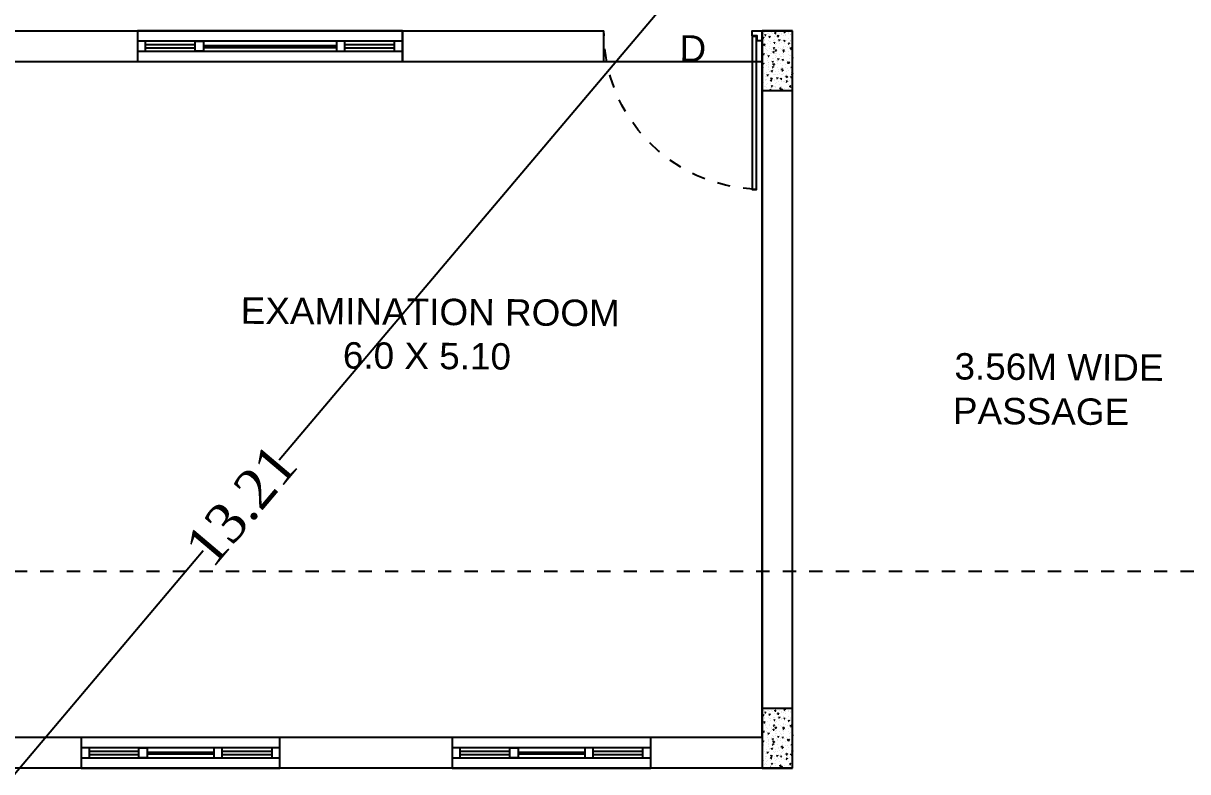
# Model space of a CAD drawing. Header units: metres. Extents: x 0 to 2048, y 111 to 219.
# Drawn here: x 1830.55 to 1839.33, y 164.29 to 169.93 of the extents above; entities that cross this region are included whole.
import ezdxf

# ---------------------------------------------------------------- set-up
doc = ezdxf.new("R2010")
doc.units = ezdxf.units.M
doc.header["$LTSCALE"] = 0.5
doc.header["$MEASUREMENT"] = 0
doc.header["$PDMODE"] = 3
for name, pattern in [('( Dashed )', [0.75, 0.5, -0.25]), ('CONTIN', [0]), ('HIDDEN2', [0.1875, 0.125, -0.0625])]:
    doc.linetypes.add(name, pattern=pattern)
doc.layers.add('BLK_1_FLR_0_REGULAR_ROOM_1', color=3, linetype='Continuous')
doc.layers.add('DIST_EXIT', color=7, linetype='Continuous')
doc.layers.add('layout bou', color=1, linetype='Continuous', lineweight=60)
doc.layers.add('layout bou @ 1', color=1, linetype='Continuous', lineweight=60)
doc.styles.add('Isa-', font='times.ttf')
doc.styles.add('PATTA & SITE', font='arial.ttf', dxfattribs={"height": 1.5})
doc.styles.get("Standard").update_dxf_attribs({"font": ''})
doc.styles.get('Standard').set_extended_font_data('Arial Black')
doc.dimstyles.new('Building Arrow', dxfattribs={"dimscale": 0, "dimtxt": 1, "dimasz": 1, "dimexe": 0.18, "dimexo": 0.0625, "dimgap": 0.09, "dimtad": 0, "dimdec": 1, "dimzin": 0, "dimdsep": 46, "dimtxsty": 'Standard', "dimcen": 0.09, "dimse1": 1, "dimse2": 1, "dimclrt": 7, "dimadec": 1, "dimazin": 0, "dimtfac": 1, "dimtdec": 1, "dimtofl": 0, "dimtmove": 0, "dimatfit": 3, "dimfxl": 0, "dimtolj": 1, "dimtzin": 0, "dimarcsym": 0})
doc.dimstyles.new('STANDARD$0', dxfattribs={"dimtxt": 0.5, "dimasz": 0.1, "dimexe": 2, "dimexo": 2, "dimgap": 0, "dimtad": 0, "dimzin": 0, "dimdsep": 46, "dimtxsty": 'Standard', "dimblk": 'OBLIQUE', "dimcen": -0.0625, "dimse1": 1, "dimse2": 1, "dimclrd": 3, "dimclre": 9, "dimadec": 0, "dimazin": 0, "dimtfac": 1, "dimtix": 1, "dimtofl": 0, "dimtmove": 2, "dimatfit": 3, "dimldrblk": 'OBLIQUE', "dimfxl": 0, "dimtolj": 1, "dimtzin": 0, "dimarcsym": 0})

# ---------------------------------------------------------------- blocks, each defined once
blk = doc.blocks.new('*D9')
at = {"layer": 'Defpoints', "color": 0, "lineweight": -3}
for p in [(1764.1257, 208.0316), (1764.1257, 208.0316), (1929.9765, 145.7045)]:
    blk.add_point(p, dxfattribs=at)
at = {"layer": 'layout bou', "color": 0, "lineweight": -2}
for p, q in [((1765.0618, 207.6799), (1845.0867, 177.6063)), ((1929.0405, 146.0562), (1849.0155, 176.1298))]:
    blk.add_line(p, q, dxfattribs=at)
at = {"layer": 'layout bou', "color": 0, "lineweight": -3}
for points in [[(1765.1204, 207.8359), (1765.0031, 207.5239), (1764.1257, 208.0316)], [(1929.0991, 146.2122), (1928.9818, 145.9002), (1929.9765, 145.7045)]]:
    blk.add_solid(points, dxfattribs=at)
at = {"layer": 'layout bou', "color": 7, "lineweight": 15, "insert": (1847.0511, 176.868), "char_height": 1, "attachment_point": 5, "rotation": 339.40364}
blk.add_mtext('\\A1;177.2', dxfattribs=at)
blk = doc.blocks.new('_Oblique')
at = {"color": 0, "linetype": 'ByBlock', "lineweight": -2}
blk.add_line((-0.5, -0.5), (0.5, 0.5), dxfattribs=at)
blk = doc.blocks.new('*D32')
at = {"layer": 'Defpoints', "color": 0, "lineweight": -3, "ltscale": 2}
for p in [(1837.3489, 172.4047), (1837.3489, 172.4047), (1828.8279, 162.3147)]:
    blk.add_point(p, dxfattribs=at)
at = {"layer": 'DIST_EXIT', "color": 3, "lineweight": -2, "ltscale": 2}
for p, q in [((1837.3489, 172.4047), (1832.4777, 166.6365)), ((1828.8279, 162.3147), (1831.903, 165.956))]:
    blk.add_line(p, q, dxfattribs=at)
at = {"layer": 'DIST_EXIT', "color": 3, "lineweight": -2, "ltscale": 2, "xscale": 0.15, "yscale": 0.15, "zscale": 0.15}
for p, rotation in [((1837.3489, 172.4047), 49.81886375922322), ((1828.8279, 162.3147), 229.8188637592232)]:
    blk.add_blockref('_Oblique', p, dxfattribs=dict(at, rotation=rotation))
at = {"layer": 'DIST_EXIT', "color": 0, "lineweight": -3, "ltscale": 2, "insert": (1832.1903, 166.2963), "char_height": 0.3, "attachment_point": 5, "rotation": 49.81886, "style": 'Isa-'}
blk.add_mtext('\\A1;13.21', dxfattribs=at)

msp = doc.modelspace()

# ---------------------------------------------------------------- linework, layer by layer
at = {"color": 0, "lineweight": -3}
for p, q in [((1829.88887, 169.87467), (1834.92504, 169.87467)), ((1834.92504, 169.64467), (1834.92504, 169.87467)), ((1836.11887, 164.54467), (1836.11887, 169.87467)), ((1836.11887, 169.87467), (1836.34887, 169.87467)), ((1836.34887, 164.54467), (1836.34887, 169.87467)), ((1836.34887, 169.64467), (1836.34887, 169.87467)), ((1830.11887, 169.64467), (1834.92504, 169.64467)), ((1836.11887, 164.54467), (1830.11887, 164.54467)), ((1836.34887, 164.31467), (1836.34887, 164.54467)), ((1836.34887, 164.31467), (1825.58887, 164.31467))]:
    msp.add_line(p, q, dxfattribs=at)
at = {"lineweight": -3}
for p, q in [((1833.40695, 169.87467, 0), (1831.40695, 169.87467, 0)), ((1833.40695, 169.87467, 0), (1833.40695, 169.64467, 0)), ((1836.12616, 169.85892), (1836.12616, 169.85892)), ((1836.12626, 169.87174), (1836.12626, 169.87174)), ((1836.12988, 169.85765), (1836.12988, 169.85765)), ((1836.13429, 169.86057), (1836.13429, 169.86057)), ((1836.14084, 169.84874), (1836.14032, 169.84276)), ((1836.14084, 169.84874), (1836.14659, 169.84392)), ((1836.16317, 169.85643), (1836.16317, 169.85643)), ((1836.17044, 169.8593), (1836.17044, 169.8593)), ((1836.17709, 169.85184), (1836.17709, 169.85184)), ((1836.19312, 169.86275), (1836.19312, 169.86275)), ((1836.19646, 169.85522), (1836.19646, 169.85522)), ((1836.21606, 169.86261), (1836.21554, 169.85663)), ((1836.21554, 169.85664), (1836.2218, 169.8578)), ((1836.21606, 169.86261), (1836.22181, 169.85779)), ((1836.22975, 169.854), (1836.22975, 169.854)), ((1836.24101, 169.86984), (1836.24101, 169.86984)), ((1836.25279, 169.85862), (1836.25279, 169.85862)), ((1836.26304, 169.85278), (1836.26304, 169.85278)), ((1836.28128, 169.86586), (1836.28128, 169.86586)), ((1836.28862, 169.86978), (1836.28526, 169.8648)), ((1836.28526, 169.86481), (1836.2913, 169.86278)), ((1836.28862, 169.86978), (1836.2913, 169.86278)), ((1836.29075, 169.87051), (1836.29702, 169.87167)), ((1836.29112, 169.87467), (1836.29076, 169.87051)), ((1836.29344, 169.87467), (1836.29703, 169.87167)), ((1836.29633, 169.85157), (1836.29633, 169.85157)), ((1836.3149, 169.8551), (1836.3149, 169.8551)), ((1836.31975, 169.86246), (1836.31975, 169.86246)), ((1836.32962, 169.85035), (1836.32962, 169.85035)), ((1831.46917, 169.77212, 0), (1831.84249, 169.77212, 0)), ((1831.90471, 169.76593, 0), (1832.9092, 169.76592, 0)), ((1832.97142, 169.77212, 0), (1833.34473, 169.77212, 0)), ((1836.12251, 169.82926), (1836.12113, 169.82037)), ((1836.12113, 169.82037), (1836.13063, 169.82148)), ((1836.12175, 169.76497), (1836.12175, 169.76497)), ((1836.12284, 169.82895), (1836.13096, 169.82116)), ((1836.12401, 169.81835), (1836.12401, 169.81835)), ((1836.13558, 169.77473), (1836.13222, 169.76975)), ((1836.13222, 169.76976), (1836.13827, 169.76773)), ((1836.13457, 169.77701), (1836.13404, 169.77103)), ((1836.13404, 169.77104), (1836.14031, 169.77219)), ((1836.13457, 169.77701), (1836.14031, 169.77219)), ((1836.13558, 169.77473), (1836.13826, 169.76773)), ((1836.13617, 169.8006), (1836.13617, 169.8006)), ((1836.13629, 169.80714), (1836.13629, 169.80714)), ((1836.13928, 169.8227), (1836.13928, 169.8227)), ((1836.14032, 169.84276), (1836.14658, 169.84392)), ((1836.1614, 169.77737), (1836.1614, 169.77737)), ((1836.16366, 169.83076), (1836.16366, 169.83076)), ((1836.16958, 169.80592), (1836.16958, 169.80592)), ((1836.17117, 169.83879), (1836.17117, 169.83879)), ((1836.17584, 169.83442), (1836.17248, 169.82944)), ((1836.17248, 169.82945), (1836.17853, 169.82742)), ((1836.17373, 169.83427), (1836.17373, 169.83427)), ((1836.17484, 169.79846), (1836.17484, 169.79846)), ((1836.17584, 169.83442), (1836.17853, 169.82742)), ((1836.17872, 169.79639), (1836.17872, 169.79639)), ((1836.18118, 169.78047), (1836.18118, 169.78047)), ((1836.20287, 169.80471), (1836.20287, 169.80471)), ((1836.20313, 169.80443), (1836.20313, 169.80443)), ((1836.20979, 169.79089), (1836.20926, 169.78491)), ((1836.20926, 169.78491), (1836.21553, 169.78607)), ((1836.20979, 169.79089), (1836.21553, 169.78606)), ((1836.20988, 169.83299), (1836.20988, 169.83299)), ((1836.21317, 169.80796), (1836.21317, 169.80796)), ((1836.21816, 169.77009), (1836.21816, 169.77009)), ((1836.22594, 169.77899), (1836.22594, 169.77899)), ((1836.22819, 169.83237), (1836.22819, 169.83237)), ((1836.23647, 169.84252), (1836.23509, 169.83363)), ((1836.2351, 169.83363), (1836.2446, 169.83474)), ((1836.23615, 169.80349), (1836.23615, 169.80349)), ((1836.2368, 169.84221), (1836.24492, 169.83442)), ((1836.24835, 169.81009), (1836.245, 169.80511)), ((1836.245, 169.80512), (1836.25104, 169.80309)), ((1836.24835, 169.81009), (1836.25104, 169.80309)), ((1836.24932, 169.80669), (1836.24932, 169.80669)), ((1836.25262, 169.78165), (1836.25262, 169.78165)), ((1836.2628, 169.8003), (1836.2628, 169.8003)), ((1836.26559, 169.79139), (1836.26559, 169.79139)), ((1836.26785, 169.84477), (1836.26785, 169.84477)), ((1836.26944, 169.80227), (1836.26944, 169.80227)), ((1836.27902, 169.81247), (1836.27902, 169.81247)), ((1836.28045, 169.84353), (1836.28045, 169.84353)), ((1836.28501, 169.80476), (1836.28448, 169.79878)), ((1836.28448, 169.79879), (1836.29075, 169.79994)), ((1836.28501, 169.80476), (1836.29075, 169.79994)), ((1836.28876, 169.78038), (1836.28876, 169.78038)), ((1836.2978, 169.83849), (1836.2978, 169.83849)), ((1836.30273, 169.80106), (1836.30273, 169.80106)), ((1836.30781, 169.78018), (1836.30781, 169.78018)), ((1836.32087, 169.78576), (1836.31751, 169.78078)), ((1836.31751, 169.78079), (1836.32356, 169.77876)), ((1836.31989, 169.81723), (1836.31989, 169.81723)), ((1836.32087, 169.78576), (1836.32356, 169.77875)), ((1836.32976, 169.80414), (1836.32976, 169.80414)), ((1836.33012, 169.793), (1836.33012, 169.793)), ((1836.33238, 169.84638), (1836.33238, 169.84638)), ((1836.33602, 169.79984), (1836.33602, 169.79984)), ((1831.46917, 169.74723, 0), (1831.84249, 169.74723, 0)), ((1831.90471, 169.75099, 0), (1832.9092, 169.75099, 0)), ((1832.97142, 169.74723, 0), (1833.34473, 169.74723, 0)), ((1836.11949, 169.71159), (1836.11949, 169.71159)), ((1836.12829, 169.70528), (1836.12777, 169.69931)), ((1836.12777, 169.69931), (1836.13403, 169.70047)), ((1836.12829, 169.70528), (1836.13404, 169.70046)), ((1836.14378, 169.7552), (1836.14378, 169.7552)), ((1836.14618, 169.74228), (1836.14618, 169.74228)), ((1836.14759, 169.75954), (1836.14759, 169.75954)), ((1836.15083, 169.70386), (1836.15083, 169.70386)), ((1836.15089, 169.73451), (1836.15089, 169.73451)), ((1836.15587, 169.69664), (1836.15587, 169.69664)), ((1836.15619, 169.68396), (1836.15619, 169.68396)), ((1836.15915, 169.72399), (1836.15915, 169.72399)), ((1836.16783, 169.69071), (1836.16447, 169.68573)), ((1836.16448, 169.68574), (1836.17052, 169.68371)), ((1836.16783, 169.69071), (1836.17052, 169.6837)), ((1836.17033, 169.69169), (1836.17033, 169.69169)), ((1836.17258, 169.74508), (1836.17258, 169.74508)), ((1836.17707, 169.75398), (1836.17707, 169.75398)), ((1836.18411, 169.70264), (1836.18411, 169.70264)), ((1836.18703, 169.73324), (1836.18703, 169.73324)), ((1836.19033, 169.7082), (1836.19033, 169.7082)), ((1836.19119, 169.72215), (1836.19119, 169.72215)), ((1836.20351, 169.71916), (1836.20299, 169.71318)), ((1836.20299, 169.71319), (1836.20925, 169.71434)), ((1836.20351, 169.71916), (1836.20926, 169.71434)), ((1836.20809, 169.7504), (1836.20474, 169.74542)), ((1836.20474, 169.74543), (1836.21078, 169.7434)), ((1836.20809, 169.7504), (1836.21078, 169.74339)), ((1836.21036, 169.75277), (1836.21036, 169.75277)), ((1836.21314, 169.74611), (1836.21314, 169.74611)), ((1836.2174, 169.70142), (1836.2174, 169.70142)), ((1836.21992, 169.7358), (1836.21854, 169.7269)), ((1836.21855, 169.72691), (1836.22804, 169.72801)), ((1836.22025, 169.73548), (1836.22837, 169.72769)), ((1836.22143, 169.67222), (1836.22143, 169.67222)), ((1836.22316, 169.68779), (1836.22316, 169.68779)), ((1836.22368, 169.7256), (1836.22368, 169.7256)), ((1836.22647, 169.70693), (1836.22647, 169.70693)), ((1836.22977, 169.6819), (1836.22977, 169.6819)), ((1836.24365, 169.75155), (1836.24365, 169.75155)), ((1836.25069, 169.70021), (1836.25069, 169.70021)), ((1836.2576, 169.74378), (1836.2576, 169.74378)), ((1836.26108, 169.68462), (1836.26108, 169.68462)), ((1836.26333, 169.73801), (1836.26333, 169.73801)), ((1836.26592, 169.68062), (1836.26592, 169.68062)), ((1836.27281, 169.74198), (1836.27281, 169.74198)), ((1836.27451, 169.70571), (1836.27451, 169.70571)), ((1836.27677, 169.75909), (1836.27677, 169.75909)), ((1836.27694, 169.75034), (1836.27694, 169.75034)), ((1836.28061, 169.72607), (1836.27725, 169.72109)), ((1836.27725, 169.7211), (1836.2833, 169.71907)), ((1836.2782, 169.72706), (1836.28447, 169.72822)), ((1836.27873, 169.73303), (1836.27821, 169.72706)), ((1836.27873, 169.73303), (1836.28448, 169.72821)), ((1836.28061, 169.72607), (1836.28329, 169.71906)), ((1836.28282, 169.68367), (1836.28282, 169.68367)), ((1836.28398, 169.69899), (1836.28398, 169.69899)), ((1836.29206, 169.75534), (1836.29206, 169.75534)), ((1836.29704, 169.71747), (1836.29704, 169.71747)), ((1836.31023, 169.74912), (1836.31023, 169.74912)), ((1836.31727, 169.69778), (1836.31727, 169.69778)), ((1836.31782, 169.72186), (1836.31782, 169.72186)), ((1836.32561, 169.68624), (1836.32561, 169.68624)), ((1836.32787, 169.73962), (1836.32787, 169.73962)), ((1836.3282, 169.75407), (1836.3282, 169.75407)), ((1836.3315, 169.72904), (1836.3315, 169.72904)), ((1836.33388, 169.74905), (1836.3325, 169.74016)), ((1836.33251, 169.74016), (1836.34201, 169.74127)), ((1836.33421, 169.74874), (1836.34233, 169.74095)), ((1836.33648, 169.69116), (1836.33648, 169.69116)), ((1836.33977, 169.74582), (1836.33977, 169.74582)), ((1836.34352, 169.7479), (1836.34352, 169.7479)), ((1836.34767, 169.67518), (1836.34715, 169.66921)), ((1836.34767, 169.67518), (1836.34887, 169.67418)), ((1836.12202, 169.63356), (1836.12149, 169.62758)), ((1836.12149, 169.62759), (1836.12776, 169.62874)), ((1836.12202, 169.63356), (1836.12776, 169.62874)), ((1836.12394, 169.65456), (1836.12394, 169.65456)), ((1836.12757, 169.63102), (1836.12421, 169.62604)), ((1836.12421, 169.62605), (1836.13026, 169.62402)), ((1836.12475, 169.65979), (1836.12475, 169.65979)), ((1836.12757, 169.63102), (1836.13026, 169.62401)), ((1836.12804, 169.63475), (1836.12804, 169.63475)), ((1836.13144, 169.60262), (1836.13144, 169.60262)), ((1836.13303, 169.59688), (1836.13303, 169.59688)), ((1836.15464, 169.61723), (1836.15464, 169.61723)), ((1836.15689, 169.67061), (1836.15689, 169.67061)), ((1836.15723, 169.65335), (1836.15723, 169.65335)), ((1836.16419, 169.63348), (1836.16419, 169.63348)), ((1836.16472, 169.60141), (1836.16472, 169.60141)), ((1836.16581, 169.58493), (1836.16581, 169.58493)), ((1836.1662, 169.62564), (1836.1662, 169.62564)), ((1836.16748, 169.60845), (1836.16748, 169.60845)), ((1836.16807, 169.63831), (1836.16807, 169.63831)), ((1836.19052, 169.65213), (1836.19052, 169.65213)), ((1836.19532, 169.67033), (1836.19532, 169.67033)), ((1836.19724, 169.64743), (1836.19671, 169.64146)), ((1836.19671, 169.64146), (1836.20298, 169.64262)), ((1836.20008, 169.60668), (1836.19673, 169.60171)), ((1836.19673, 169.60171), (1836.20277, 169.59969)), ((1836.19724, 169.64743), (1836.20298, 169.64261)), ((1836.19801, 169.60019), (1836.19801, 169.60019)), ((1836.20008, 169.60668), (1836.20277, 169.59968)), ((1836.2012, 169.66383), (1836.2012, 169.66383)), ((1836.20337, 169.62907), (1836.20199, 169.62018)), ((1836.20199, 169.62018), (1836.21149, 169.62129)), ((1836.20363, 169.60717), (1836.20363, 169.60717)), ((1836.2037, 169.62876), (1836.21182, 169.62097)), ((1836.21121, 169.60551), (1836.21121, 169.60551)), ((1836.21917, 169.61884), (1836.21917, 169.61884)), ((1836.22381, 169.65091), (1836.22381, 169.65091)), ((1836.2313, 169.59897), (1836.2313, 169.59897)), ((1836.23317, 169.62948), (1836.23317, 169.62948)), ((1836.23476, 169.64402), (1836.23476, 169.64402)), ((1836.24034, 169.66637), (1836.23699, 169.6614)), ((1836.23699, 169.6614), (1836.24303, 169.65938)), ((1836.24034, 169.66637), (1836.24303, 169.65937)), ((1836.2571, 169.6497), (1836.2571, 169.6497)), ((1836.25882, 169.63124), (1836.25882, 169.63124)), ((1836.26459, 169.59776), (1836.26459, 169.59776)), ((1836.26565, 169.58361), (1836.27192, 169.58477)), ((1836.26618, 169.58958), (1836.26566, 169.58361)), ((1836.26618, 169.58958), (1836.27193, 169.58476)), ((1836.26921, 169.65559), (1836.26921, 169.65559)), ((1836.27, 169.59894), (1836.27, 169.59894)), ((1836.27246, 169.66131), (1836.27193, 169.65533)), ((1836.27193, 169.65534), (1836.2782, 169.65649)), ((1836.27226, 169.65233), (1836.27226, 169.65233)), ((1836.27246, 169.66131), (1836.2782, 169.65649)), ((1836.2742, 169.61772), (1836.2742, 169.61772)), ((1836.29038, 169.64848), (1836.29038, 169.64848)), ((1836.29283, 169.62535), (1836.29283, 169.62535)), ((1836.29788, 169.59654), (1836.29788, 169.59654)), ((1836.30536, 169.65432), (1836.30536, 169.65432)), ((1836.30865, 169.62928), (1836.30865, 169.62928)), ((1836.31286, 169.64204), (1836.3095, 169.63707)), ((1836.30951, 169.63707), (1836.31555, 169.63505)), ((1836.31286, 169.64204), (1836.31555, 169.63504)), ((1836.31364, 169.59141), (1836.31364, 169.59141)), ((1836.31733, 169.64233), (1836.31595, 169.63344)), ((1836.31596, 169.63344), (1836.32546, 169.63455)), ((1836.31766, 169.64202), (1836.32578, 169.63423)), ((1836.32336, 169.63285), (1836.32336, 169.63285)), ((1836.32367, 169.64727), (1836.32367, 169.64727)), ((1836.32783, 169.66354), (1836.32783, 169.66354)), ((1836.33117, 169.59533), (1836.33117, 169.59533)), ((1836.33784, 169.60522), (1836.33784, 169.60522)), ((1836.34087, 169.59749), (1836.34714, 169.59864)), ((1836.3414, 169.60346), (1836.34088, 169.59748)), ((1836.3414, 169.60346), (1836.34714, 169.59864)), ((1836.3448, 169.62801), (1836.3448, 169.62801)), ((1836.34715, 169.66921), (1836.34887, 169.66953)), ((1836.34809, 169.60298), (1836.34809, 169.60298)), ((1836.11887, 169.55921), (1836.12149, 169.55701)), ((1836.11887, 169.55653), (1836.12148, 169.55702)), ((1836.12656, 169.51313), (1836.12656, 169.51313)), ((1836.13848, 169.55128), (1836.13848, 169.55128)), ((1836.14134, 169.53373), (1836.14134, 169.53373)), ((1836.14464, 169.50869), (1836.14464, 169.50869)), ((1836.14488, 169.50077), (1836.14488, 169.50077)), ((1836.15013, 169.51046), (1836.15013, 169.51046)), ((1836.15238, 169.56385), (1836.15238, 169.56385)), ((1836.15982, 169.54699), (1836.15647, 169.54202)), ((1836.15647, 169.54202), (1836.16251, 169.54)), ((1836.15982, 169.54699), (1836.16251, 169.53999)), ((1836.16356, 169.53155), (1836.16356, 169.53155)), ((1836.17177, 169.55006), (1836.17177, 169.55006)), ((1836.17247, 169.57057), (1836.17247, 169.57057)), ((1836.17621, 169.56732), (1836.17621, 169.56732)), ((1836.17817, 169.49955), (1836.17817, 169.49955)), ((1836.18079, 169.50742), (1836.18079, 169.50742)), ((1836.18469, 169.50398), (1836.18416, 169.498)), ((1836.18416, 169.49801), (1836.19043, 169.49917)), ((1836.18469, 169.50398), (1836.19043, 169.49916)), ((1836.18682, 169.52235), (1836.18544, 169.51345)), ((1836.18544, 169.51346), (1836.19494, 169.51456)), ((1836.18622, 169.50901), (1836.18622, 169.50901)), ((1836.18715, 169.52203), (1836.19526, 169.51424)), ((1836.19043, 169.56973), (1836.1967, 169.57089)), ((1836.19096, 169.57571), (1836.19044, 169.56973)), ((1836.19096, 169.57571), (1836.19671, 169.57089)), ((1836.20506, 169.54885), (1836.20506, 169.54885)), ((1836.20693, 169.58214), (1836.20693, 169.58214)), ((1836.21146, 169.49834), (1836.21146, 169.49834)), ((1836.21191, 169.54427), (1836.21191, 169.54427)), ((1836.21466, 169.51207), (1836.21466, 169.51207)), ((1836.21691, 169.56546), (1836.21691, 169.56546)), ((1836.22122, 169.5472), (1836.22122, 169.5472)), ((1836.23234, 169.52266), (1836.22898, 169.51769)), ((1836.22898, 169.51769), (1836.23502, 169.51566)), ((1836.23234, 169.52266), (1836.23502, 169.51566)), ((1836.23834, 169.54763), (1836.23834, 169.54763)), ((1836.24307, 169.58087), (1836.24307, 169.58087)), ((1836.24318, 169.57116), (1836.24318, 169.57116)), ((1836.24475, 169.49712), (1836.24475, 169.49712)), ((1836.24637, 169.55583), (1836.24637, 169.55583)), ((1836.25135, 169.51796), (1836.25135, 169.51796)), ((1836.25319, 169.51284), (1836.25319, 169.51284)), ((1836.25431, 169.52448), (1836.25431, 169.52448)), ((1836.25657, 169.57786), (1836.25657, 169.57786)), ((1836.2599, 169.51786), (1836.25938, 169.51188)), ((1836.25938, 169.51188), (1836.26565, 169.51304)), ((1836.2599, 169.51786), (1836.26565, 169.51304)), ((1836.26775, 169.54556), (1836.26775, 169.54556)), ((1836.2726, 169.58235), (1836.26924, 169.57738)), ((1836.26924, 169.57738), (1836.27529, 169.57536)), ((1836.27163, 169.54641), (1836.27163, 169.54641)), ((1836.2726, 169.58235), (1836.27529, 169.57535)), ((1836.28251, 169.55456), (1836.28251, 169.55456)), ((1836.28581, 169.52953), (1836.28581, 169.52953)), ((1836.30078, 169.53561), (1836.2994, 169.52671)), ((1836.29941, 169.52672), (1836.3089, 169.52782)), ((1836.30111, 169.53529), (1836.30923, 169.5275)), ((1836.30485, 169.49833), (1836.3015, 169.49336)), ((1836.30284, 169.56703), (1836.30284, 169.56703)), ((1836.30485, 169.49833), (1836.30754, 169.49133)), ((1836.30492, 169.5452), (1836.30492, 169.5452)), ((1836.31285, 169.50871), (1836.31285, 169.50871)), ((1836.31884, 169.52609), (1836.31884, 169.52609)), ((1836.3211, 169.57947), (1836.3211, 169.57947)), ((1836.32195, 169.52825), (1836.32195, 169.52825)), ((1836.32525, 169.50322), (1836.32525, 169.50322)), ((1836.33512, 169.53173), (1836.3346, 169.52575)), ((1836.3346, 169.52576), (1836.34087, 169.52692)), ((1836.33512, 169.53173), (1836.34087, 169.52691)), ((1836.33821, 169.54398), (1836.33821, 169.54398)), ((1836.34511, 169.55802), (1836.34176, 169.55305)), ((1836.34176, 169.55305), (1836.3478, 169.55102)), ((1836.34511, 169.55802), (1836.3478, 169.55102)), ((1836.34785, 169.5469), (1836.34785, 169.5469)), ((1836.11956, 169.4873), (1836.11887, 169.48628)), ((1836.11887, 169.48144), (1836.12225, 169.48031)), ((1836.11909, 169.45005), (1836.11909, 169.45005)), ((1836.11956, 169.4873), (1836.12225, 169.4803)), ((1836.13657, 169.45482), (1836.13657, 169.45482)), ((1836.14787, 169.45708), (1836.14787, 169.45708)), ((1836.14963, 169.47082), (1836.14963, 169.47082)), ((1836.15238, 169.44883), (1836.15238, 169.44883)), ((1836.15905, 169.42478), (1836.15905, 169.42478)), ((1836.1613, 169.47817), (1836.1613, 169.47817)), ((1836.17788, 169.42628), (1836.18415, 169.42744)), ((1836.17841, 169.43226), (1836.17789, 169.42628)), ((1836.17841, 169.43226), (1836.18416, 169.42743)), ((1836.18408, 169.48239), (1836.18408, 169.48239)), ((1836.18567, 169.44761), (1836.18567, 169.44761)), ((1836.19207, 169.46297), (1836.18872, 169.458)), ((1836.18872, 169.458), (1836.19476, 169.45597)), ((1836.18907, 169.44451), (1836.18907, 169.44451)), ((1836.19207, 169.46297), (1836.19476, 169.45597)), ((1836.19623, 169.45069), (1836.19623, 169.45069)), ((1836.2124, 169.45869), (1836.2124, 169.45869)), ((1836.21895, 169.4464), (1836.21895, 169.4464)), ((1836.22023, 169.48111), (1836.22023, 169.48111)), ((1836.22352, 169.45608), (1836.22352, 169.45608)), ((1836.23123, 169.48888), (1836.23123, 169.48888)), ((1836.24124, 169.43056), (1836.24124, 169.43056)), ((1836.25206, 169.47109), (1836.25206, 169.47109)), ((1836.25224, 169.44518), (1836.25224, 169.44518)), ((1836.2531, 169.44016), (1836.25937, 169.44131)), ((1836.25363, 169.44613), (1836.25311, 169.44015)), ((1836.25363, 169.44613), (1836.25937, 169.44131)), ((1836.25967, 169.45481), (1836.25967, 169.45481)), ((1836.26459, 169.43864), (1836.26123, 169.43367)), ((1836.26123, 169.43367), (1836.26728, 169.43164)), ((1836.26296, 169.42977), (1836.26296, 169.42977)), ((1836.2632, 169.45452), (1836.2632, 169.45452)), ((1836.26323, 169.4388), (1836.26323, 169.4388)), ((1836.26459, 169.43864), (1836.26728, 169.43164)), ((1836.26549, 169.49218), (1836.26549, 169.49218)), ((1836.27804, 169.4959), (1836.27804, 169.4959)), ((1836.28423, 169.42888), (1836.28358, 169.42467)), ((1836.28456, 169.42857), (1836.28862, 169.42467)), ((1836.28553, 169.44397), (1836.28553, 169.44397)), ((1836.29079, 169.49165), (1836.29079, 169.49165)), ((1836.29911, 169.4285), (1836.29911, 169.4285)), ((1836.3015, 169.49336), (1836.30754, 169.49133)), ((1836.31133, 169.49469), (1836.31133, 169.49469)), ((1836.31659, 169.47271), (1836.31659, 169.47271)), ((1836.31882, 169.44275), (1836.31882, 169.44275)), ((1836.32286, 169.45039), (1836.32286, 169.45039)), ((1836.32832, 169.45403), (1836.33459, 169.45519)), ((1836.32885, 169.46001), (1836.32833, 169.45403)), ((1836.32885, 169.46001), (1836.33459, 169.45518)), ((1836.33024, 169.46535), (1836.33024, 169.46535)), ((1836.34461, 169.49347), (1836.34461, 169.49347)), ((1836.12626, 164.76174), (1836.12626, 164.76174)), ((1836.24101, 164.75984), (1836.24101, 164.75984)), ((1836.28128, 164.75586), (1836.28128, 164.75586)), ((1836.28862, 164.75978), (1836.28526, 164.7548)), ((1836.28526, 164.75481), (1836.2913, 164.75278)), ((1836.28862, 164.75978), (1836.2913, 164.75278)), ((1836.29075, 164.76051), (1836.29702, 164.76167)), ((1836.29112, 164.76467), (1836.29076, 164.76051)), ((1836.29344, 164.76467), (1836.29703, 164.76167)), ((1836.12251, 164.71926), (1836.12113, 164.71037)), ((1836.12113, 164.71037), (1836.13063, 164.71148)), ((1836.12284, 164.71895), (1836.13096, 164.71116)), ((1836.12401, 164.70835), (1836.12401, 164.70835)), ((1836.12616, 164.74892), (1836.12616, 164.74892)), ((1836.12988, 164.74765), (1836.12988, 164.74765)), ((1836.13457, 164.66701), (1836.13404, 164.66103)), ((1836.13429, 164.75057), (1836.13429, 164.75057)), ((1836.13457, 164.66701), (1836.14031, 164.66219)), ((1836.13617, 164.6906), (1836.13617, 164.6906)), ((1836.13629, 164.69714), (1836.13629, 164.69714)), ((1836.13928, 164.7127), (1836.13928, 164.7127)), ((1836.14084, 164.73874), (1836.14032, 164.73276)), ((1836.14032, 164.73276), (1836.14658, 164.73392)), ((1836.14084, 164.73874), (1836.14659, 164.73392)), ((1836.1614, 164.66737), (1836.1614, 164.66737)), ((1836.16317, 164.74643), (1836.16317, 164.74643)), ((1836.16366, 164.72076), (1836.16366, 164.72076)), ((1836.16958, 164.69592), (1836.16958, 164.69592)), ((1836.17044, 164.7493), (1836.17044, 164.7493)), ((1836.17117, 164.72879), (1836.17117, 164.72879)), ((1836.17584, 164.72442), (1836.17248, 164.71944)), ((1836.17248, 164.71945), (1836.17853, 164.71742)), ((1836.17373, 164.72427), (1836.17373, 164.72427)), ((1836.17484, 164.68846), (1836.17484, 164.68846)), ((1836.17584, 164.72442), (1836.17853, 164.71742)), ((1836.17709, 164.74184), (1836.17709, 164.74184)), ((1836.17872, 164.68639), (1836.17872, 164.68639)), ((1836.18118, 164.67047), (1836.18118, 164.67047)), ((1836.19312, 164.75275), (1836.19312, 164.75275)), ((1836.19646, 164.74522), (1836.19646, 164.74522)), ((1836.20287, 164.69471), (1836.20287, 164.69471)), ((1836.20313, 164.69443), (1836.20313, 164.69443)), ((1836.20979, 164.68089), (1836.20926, 164.67491)), ((1836.20926, 164.67491), (1836.21553, 164.67607)), ((1836.20979, 164.68089), (1836.21553, 164.67606)), ((1836.20988, 164.72299), (1836.20988, 164.72299)), ((1836.21317, 164.69796), (1836.21317, 164.69796)), ((1836.21606, 164.75261), (1836.21554, 164.74663)), ((1836.21554, 164.74664), (1836.2218, 164.7478)), ((1836.21606, 164.75261), (1836.22181, 164.74779)), ((1836.22594, 164.66899), (1836.22594, 164.66899)), ((1836.22819, 164.72237), (1836.22819, 164.72237)), ((1836.22975, 164.744), (1836.22975, 164.744)), ((1836.23647, 164.73252), (1836.23509, 164.72363)), ((1836.2351, 164.72363), (1836.2446, 164.72474)), ((1836.23615, 164.69349), (1836.23615, 164.69349)), ((1836.2368, 164.73221), (1836.24492, 164.72442)), ((1836.24835, 164.70009), (1836.245, 164.69511)), ((1836.245, 164.69512), (1836.25104, 164.69309)), ((1836.24835, 164.70009), (1836.25104, 164.69309)), ((1836.24932, 164.69669), (1836.24932, 164.69669)), ((1836.25262, 164.67165), (1836.25262, 164.67165)), ((1836.25279, 164.74862), (1836.25279, 164.74862)), ((1836.2628, 164.6903), (1836.2628, 164.6903)), ((1836.26304, 164.74278), (1836.26304, 164.74278)), ((1836.26559, 164.68139), (1836.26559, 164.68139)), ((1836.26785, 164.73477), (1836.26785, 164.73477)), ((1836.26944, 164.69227), (1836.26944, 164.69227)), ((1836.27902, 164.70247), (1836.27902, 164.70247)), ((1836.28045, 164.73353), (1836.28045, 164.73353)), ((1836.28501, 164.69476), (1836.28448, 164.68878)), ((1836.28448, 164.68879), (1836.29075, 164.68994)), ((1836.28501, 164.69476), (1836.29075, 164.68994)), ((1836.28876, 164.67038), (1836.28876, 164.67038)), ((1836.29633, 164.74157), (1836.29633, 164.74157)), ((1836.2978, 164.72849), (1836.2978, 164.72849)), ((1836.30273, 164.69106), (1836.30273, 164.69106)), ((1836.30781, 164.67018), (1836.30781, 164.67018)), ((1836.3149, 164.7451), (1836.3149, 164.7451)), ((1836.32087, 164.67576), (1836.31751, 164.67078)), ((1836.31751, 164.67079), (1836.32356, 164.66876)), ((1836.31975, 164.75246), (1836.31975, 164.75246)), ((1836.31989, 164.70723), (1836.31989, 164.70723)), ((1836.32087, 164.67576), (1836.32356, 164.66875)), ((1836.32962, 164.74035), (1836.32962, 164.74035)), ((1836.32976, 164.69414), (1836.32976, 164.69414)), ((1836.33012, 164.683), (1836.33012, 164.683)), ((1836.33238, 164.73638), (1836.33238, 164.73638)), ((1836.33602, 164.68984), (1836.33602, 164.68984)), ((1836.11949, 164.60159), (1836.11949, 164.60159)), ((1836.12175, 164.65497), (1836.12175, 164.65497)), ((1836.12829, 164.59528), (1836.12777, 164.58931)), ((1836.12777, 164.58931), (1836.13403, 164.59047)), ((1836.12829, 164.59528), (1836.13404, 164.59046)), ((1836.13558, 164.66473), (1836.13222, 164.65975)), ((1836.13222, 164.65976), (1836.13827, 164.65773)), ((1836.13404, 164.66104), (1836.14031, 164.66219)), ((1836.13558, 164.66473), (1836.13826, 164.65773)), ((1836.14378, 164.6452), (1836.14378, 164.6452)), ((1836.14618, 164.63228), (1836.14618, 164.63228)), ((1836.14759, 164.64954), (1836.14759, 164.64954)), ((1836.15083, 164.59386), (1836.15083, 164.59386)), ((1836.15089, 164.62451), (1836.15089, 164.62451)), ((1836.15587, 164.58664), (1836.15587, 164.58664)), ((1836.15915, 164.61399), (1836.15915, 164.61399)), ((1836.16783, 164.58071), (1836.16447, 164.57573)), ((1836.16783, 164.58071), (1836.17052, 164.5737)), ((1836.17033, 164.58169), (1836.17033, 164.58169)), ((1836.17258, 164.63508), (1836.17258, 164.63508)), ((1836.17707, 164.64398), (1836.17707, 164.64398)), ((1836.18411, 164.59264), (1836.18411, 164.59264)), ((1836.18703, 164.62324), (1836.18703, 164.62324)), ((1836.19033, 164.5982), (1836.19033, 164.5982)), ((1836.19119, 164.61215), (1836.19119, 164.61215)), ((1836.20351, 164.60916), (1836.20299, 164.60318)), ((1836.20299, 164.60319), (1836.20925, 164.60434)), ((1836.20351, 164.60916), (1836.20926, 164.60434)), ((1836.20809, 164.6404), (1836.20474, 164.63542)), ((1836.20474, 164.63543), (1836.21078, 164.6334)), ((1836.20809, 164.6404), (1836.21078, 164.63339)), ((1836.21036, 164.64277), (1836.21036, 164.64277)), ((1836.21314, 164.63611), (1836.21314, 164.63611)), ((1836.2174, 164.59142), (1836.2174, 164.59142)), ((1836.21816, 164.66009), (1836.21816, 164.66009)), ((1836.21992, 164.6258), (1836.21854, 164.6169)), ((1836.21855, 164.61691), (1836.22804, 164.61801)), ((1836.22025, 164.62548), (1836.22837, 164.61769)), ((1836.22368, 164.6156), (1836.22368, 164.6156)), ((1836.22647, 164.59693), (1836.22647, 164.59693)), ((1836.24365, 164.64155), (1836.24365, 164.64155)), ((1836.25069, 164.59021), (1836.25069, 164.59021)), ((1836.2576, 164.63378), (1836.2576, 164.63378)), ((1836.26333, 164.62801), (1836.26333, 164.62801)), ((1836.27281, 164.63198), (1836.27281, 164.63198)), ((1836.27451, 164.59571), (1836.27451, 164.59571)), ((1836.27677, 164.64909), (1836.27677, 164.64909)), ((1836.27694, 164.64034), (1836.27694, 164.64034)), ((1836.28061, 164.61607), (1836.27725, 164.61109)), ((1836.27725, 164.6111), (1836.2833, 164.60907)), ((1836.2782, 164.61706), (1836.28447, 164.61822)), ((1836.27873, 164.62303), (1836.27821, 164.61706)), ((1836.27873, 164.62303), (1836.28448, 164.61821)), ((1836.28061, 164.61607), (1836.28329, 164.60906)), ((1836.28398, 164.58899), (1836.28398, 164.58899)), ((1836.29206, 164.64534), (1836.29206, 164.64534)), ((1836.29704, 164.60747), (1836.29704, 164.60747)), ((1836.31023, 164.63912), (1836.31023, 164.63912)), ((1836.31727, 164.58778), (1836.31727, 164.58778)), ((1836.31782, 164.61186), (1836.31782, 164.61186)), ((1836.32787, 164.62962), (1836.32787, 164.62962)), ((1836.3282, 164.64407), (1836.3282, 164.64407)), ((1836.3315, 164.61904), (1836.3315, 164.61904)), ((1836.33388, 164.63905), (1836.3325, 164.63016)), ((1836.33251, 164.63016), (1836.34201, 164.63127)), ((1836.33421, 164.63874), (1836.34233, 164.63095)), ((1836.33648, 164.58116), (1836.33648, 164.58116)), ((1836.33977, 164.63582), (1836.33977, 164.63582)), ((1836.34352, 164.6379), (1836.34352, 164.6379)), ((1832.48271, 164.54467, 0), (1830.98271, 164.54467, 0)), ((1835.28012, 164.54467, 0), (1833.78012, 164.54467, 0)), ((1836.12202, 164.52356), (1836.12149, 164.51758)), ((1836.12149, 164.51759), (1836.12776, 164.51874)), ((1836.12202, 164.52356), (1836.12776, 164.51874)), ((1836.12394, 164.54456), (1836.12394, 164.54456)), ((1836.12757, 164.52102), (1836.12421, 164.51604)), ((1836.12421, 164.51605), (1836.13026, 164.51402)), ((1836.12475, 164.54979), (1836.12475, 164.54979)), ((1836.12757, 164.52102), (1836.13026, 164.51401)), ((1836.12804, 164.52475), (1836.12804, 164.52475)), ((1836.13144, 164.49262), (1836.13144, 164.49262)), ((1836.15464, 164.50723), (1836.15464, 164.50723)), ((1836.15619, 164.57396), (1836.15619, 164.57396)), ((1836.15689, 164.56061), (1836.15689, 164.56061)), ((1836.15723, 164.54335), (1836.15723, 164.54335)), ((1836.16419, 164.52348), (1836.16419, 164.52348)), ((1836.16448, 164.57574), (1836.17052, 164.57371)), ((1836.16472, 164.49141), (1836.16472, 164.49141)), ((1836.1662, 164.51564), (1836.1662, 164.51564)), ((1836.16748, 164.49845), (1836.16748, 164.49845)), ((1836.16807, 164.52831), (1836.16807, 164.52831)), ((1836.19052, 164.54213), (1836.19052, 164.54213)), ((1836.19532, 164.56033), (1836.19532, 164.56033)), ((1836.19724, 164.53743), (1836.19671, 164.53146)), ((1836.19671, 164.53146), (1836.20298, 164.53262)), ((1836.20008, 164.49668), (1836.19673, 164.49171)), ((1836.19673, 164.49171), (1836.20277, 164.48969)), ((1836.19724, 164.53743), (1836.20298, 164.53261)), ((1836.20008, 164.49668), (1836.20277, 164.48968)), ((1836.2012, 164.55383), (1836.2012, 164.55383)), ((1836.20337, 164.51907), (1836.20199, 164.51018)), ((1836.20199, 164.51018), (1836.21149, 164.51129)), ((1836.20363, 164.49717), (1836.20363, 164.49717)), ((1836.2037, 164.51876), (1836.21182, 164.51097)), ((1836.21121, 164.49551), (1836.21121, 164.49551)), ((1836.21917, 164.50884), (1836.21917, 164.50884)), ((1836.22143, 164.56222), (1836.22143, 164.56222)), ((1836.22316, 164.57779), (1836.22316, 164.57779)), ((1836.22381, 164.54091), (1836.22381, 164.54091)), ((1836.22977, 164.5719), (1836.22977, 164.5719)), ((1836.23317, 164.51948), (1836.23317, 164.51948)), ((1836.23476, 164.53402), (1836.23476, 164.53402)), ((1836.24034, 164.55637), (1836.23699, 164.5514)), ((1836.23699, 164.5514), (1836.24303, 164.54938)), ((1836.24034, 164.55637), (1836.24303, 164.54937)), ((1836.2571, 164.5397), (1836.2571, 164.5397)), ((1836.25882, 164.52124), (1836.25882, 164.52124)), ((1836.26108, 164.57462), (1836.26108, 164.57462)), ((1836.26592, 164.57062), (1836.26592, 164.57062)), ((1836.26921, 164.54559), (1836.26921, 164.54559)), ((1836.27246, 164.55131), (1836.27193, 164.54533)), ((1836.27193, 164.54534), (1836.2782, 164.54649)), ((1836.27226, 164.54233), (1836.27226, 164.54233)), ((1836.27246, 164.55131), (1836.2782, 164.54649)), ((1836.2742, 164.50772), (1836.2742, 164.50772)), ((1836.28282, 164.57367), (1836.28282, 164.57367)), ((1836.29038, 164.53848), (1836.29038, 164.53848)), ((1836.29283, 164.51535), (1836.29283, 164.51535)), ((1836.30536, 164.54432), (1836.30536, 164.54432)), ((1836.30865, 164.51928), (1836.30865, 164.51928)), ((1836.31286, 164.53204), (1836.3095, 164.52707)), ((1836.30951, 164.52707), (1836.31555, 164.52505)), ((1836.31286, 164.53204), (1836.31555, 164.52504)), ((1836.31733, 164.53233), (1836.31595, 164.52344)), ((1836.31596, 164.52344), (1836.32546, 164.52455)), ((1836.31766, 164.53202), (1836.32578, 164.52423)), ((1836.32336, 164.52285), (1836.32336, 164.52285)), ((1836.32367, 164.53727), (1836.32367, 164.53727)), ((1836.32561, 164.57624), (1836.32561, 164.57624)), ((1836.32783, 164.55354), (1836.32783, 164.55354)), ((1836.33784, 164.49522), (1836.33784, 164.49522)), ((1836.3414, 164.49346), (1836.34088, 164.48748)), ((1836.3414, 164.49346), (1836.34714, 164.48864)), ((1836.3448, 164.51801), (1836.3448, 164.51801)), ((1836.34767, 164.56518), (1836.34715, 164.55921)), ((1836.34715, 164.55921), (1836.34887, 164.55953)), ((1836.34767, 164.56518), (1836.34887, 164.56418)), ((1836.34809, 164.49298), (1836.34809, 164.49298)), ((1831.04493, 164.44212, 0), (1831.41824, 164.44212, 0)), ((1831.04493, 164.41723, 0), (1831.41824, 164.41723, 0)), ((1831.48046, 164.43593, 0), (1831.98496, 164.43592, 0)), ((1831.48046, 164.42099, 0), (1831.98496, 164.42099, 0)), ((1832.04718, 164.44212, 0), (1832.42049, 164.44212, 0)), ((1832.04718, 164.41723, 0), (1832.42049, 164.41723, 0)), ((1833.84233, 164.44212, 0), (1834.21565, 164.44212, 0)), ((1833.84233, 164.41723, 0), (1834.21565, 164.41723, 0)), ((1834.27787, 164.43593, 0), (1834.78236, 164.43592, 0)), ((1834.27787, 164.42099, 0), (1834.78236, 164.42099, 0)), ((1834.84458, 164.44212, 0), (1835.2179, 164.44212, 0)), ((1834.84458, 164.41723, 0), (1835.2179, 164.41723, 0)), ((1836.11887, 164.44921), (1836.12149, 164.44701)), ((1836.11887, 164.44653), (1836.12148, 164.44702)), ((1836.12656, 164.40313), (1836.12656, 164.40313)), ((1836.13303, 164.48688), (1836.13303, 164.48688)), ((1836.13848, 164.44128), (1836.13848, 164.44128)), ((1836.14134, 164.42373), (1836.14134, 164.42373)), ((1836.15238, 164.45385), (1836.15238, 164.45385)), ((1836.15982, 164.43699), (1836.15647, 164.43202)), ((1836.15647, 164.43202), (1836.16251, 164.43)), ((1836.15982, 164.43699), (1836.16251, 164.42999)), ((1836.16356, 164.42155), (1836.16356, 164.42155)), ((1836.16581, 164.47493), (1836.16581, 164.47493)), ((1836.17177, 164.44006), (1836.17177, 164.44006)), ((1836.17247, 164.46057), (1836.17247, 164.46057)), ((1836.17621, 164.45732), (1836.17621, 164.45732)), ((1836.18682, 164.41235), (1836.18544, 164.40345)), ((1836.18544, 164.40346), (1836.19494, 164.40456)), ((1836.18715, 164.41203), (1836.19526, 164.40424)), ((1836.19043, 164.45973), (1836.1967, 164.46089)), ((1836.19096, 164.46571), (1836.19044, 164.45973)), ((1836.19096, 164.46571), (1836.19671, 164.46089)), ((1836.19801, 164.49019), (1836.19801, 164.49019)), ((1836.20506, 164.43885), (1836.20506, 164.43885)), ((1836.20693, 164.47214), (1836.20693, 164.47214)), ((1836.21191, 164.43427), (1836.21191, 164.43427)), ((1836.21691, 164.45546), (1836.21691, 164.45546)), ((1836.22122, 164.4372), (1836.22122, 164.4372)), ((1836.23234, 164.41266), (1836.22898, 164.40769)), ((1836.22898, 164.40769), (1836.23502, 164.40566)), ((1836.2313, 164.48897), (1836.2313, 164.48897)), ((1836.23234, 164.41266), (1836.23502, 164.40566)), ((1836.23834, 164.43763), (1836.23834, 164.43763)), ((1836.24307, 164.47087), (1836.24307, 164.47087)), ((1836.24318, 164.46116), (1836.24318, 164.46116)), ((1836.24637, 164.44583), (1836.24637, 164.44583)), ((1836.25135, 164.40796), (1836.25135, 164.40796)), ((1836.25319, 164.40284), (1836.25319, 164.40284)), ((1836.25431, 164.41448), (1836.25431, 164.41448)), ((1836.25657, 164.46786), (1836.25657, 164.46786)), ((1836.2599, 164.40786), (1836.25938, 164.40188)), ((1836.25938, 164.40188), (1836.26565, 164.40304)), ((1836.2599, 164.40786), (1836.26565, 164.40304)), ((1836.26459, 164.48776), (1836.26459, 164.48776)), ((1836.26565, 164.47361), (1836.27192, 164.47477)), ((1836.26618, 164.47958), (1836.26566, 164.47361)), ((1836.26618, 164.47958), (1836.27193, 164.47476)), ((1836.26775, 164.43556), (1836.26775, 164.43556)), ((1836.2726, 164.47235), (1836.26924, 164.46738)), ((1836.26924, 164.46738), (1836.27529, 164.46536)), ((1836.27, 164.48894), (1836.27, 164.48894)), ((1836.27163, 164.43641), (1836.27163, 164.43641)), ((1836.2726, 164.47235), (1836.27529, 164.46535)), ((1836.28251, 164.44456), (1836.28251, 164.44456)), ((1836.28581, 164.41953), (1836.28581, 164.41953)), ((1836.29788, 164.48654), (1836.29788, 164.48654)), ((1836.30078, 164.42561), (1836.2994, 164.41671)), ((1836.29941, 164.41672), (1836.3089, 164.41782)), ((1836.30111, 164.42529), (1836.30923, 164.4175)), ((1836.30284, 164.45703), (1836.30284, 164.45703)), ((1836.30492, 164.4352), (1836.30492, 164.4352)), ((1836.31364, 164.48141), (1836.31364, 164.48141)), ((1836.31884, 164.41609), (1836.31884, 164.41609)), ((1836.3211, 164.46947), (1836.3211, 164.46947)), ((1836.32195, 164.41825), (1836.32195, 164.41825)), ((1836.33117, 164.48533), (1836.33117, 164.48533)), ((1836.33512, 164.42173), (1836.3346, 164.41575)), ((1836.3346, 164.41576), (1836.34087, 164.41692)), ((1836.33512, 164.42173), (1836.34087, 164.41691)), ((1836.33821, 164.43398), (1836.33821, 164.43398)), ((1836.34087, 164.48749), (1836.34714, 164.48864)), ((1836.34511, 164.44802), (1836.34176, 164.44305)), ((1836.34176, 164.44305), (1836.3478, 164.44102)), ((1836.34511, 164.44802), (1836.3478, 164.44102)), ((1836.34785, 164.4369), (1836.34785, 164.4369)), ((1836.11956, 164.3773), (1836.11887, 164.37628)), ((1836.11887, 164.37144), (1836.12225, 164.37031)), ((1836.11909, 164.34005), (1836.11909, 164.34005)), ((1836.11956, 164.3773), (1836.12225, 164.3703)), ((1836.13657, 164.34482), (1836.13657, 164.34482)), ((1836.14464, 164.39869), (1836.14464, 164.39869)), ((1836.14488, 164.39077), (1836.14488, 164.39077)), ((1836.14787, 164.34708), (1836.14787, 164.34708)), ((1836.14963, 164.36082), (1836.14963, 164.36082)), ((1836.15013, 164.40046), (1836.15013, 164.40046)), ((1836.15238, 164.33883), (1836.15238, 164.33883)), ((1836.15905, 164.31478), (1836.15905, 164.31478)), ((1836.1613, 164.36817), (1836.1613, 164.36817)), ((1836.17788, 164.31628), (1836.18415, 164.31744)), ((1836.17841, 164.32226), (1836.17789, 164.31628)), ((1836.17817, 164.38955), (1836.17817, 164.38955)), ((1836.17841, 164.32226), (1836.18416, 164.31743)), ((1836.18079, 164.39742), (1836.18079, 164.39742)), ((1836.18408, 164.37239), (1836.18408, 164.37239)), ((1836.18469, 164.39398), (1836.18416, 164.388)), ((1836.18416, 164.38801), (1836.19043, 164.38917)), ((1836.18469, 164.39398), (1836.19043, 164.38916)), ((1836.18567, 164.33761), (1836.18567, 164.33761)), ((1836.18622, 164.39901), (1836.18622, 164.39901)), ((1836.19207, 164.35297), (1836.18872, 164.348)), ((1836.18872, 164.348), (1836.19476, 164.34597)), ((1836.18907, 164.33451), (1836.18907, 164.33451)), ((1836.19207, 164.35297), (1836.19476, 164.34597)), ((1836.19623, 164.34069), (1836.19623, 164.34069)), ((1836.21146, 164.38834), (1836.21146, 164.38834)), ((1836.2124, 164.34869), (1836.2124, 164.34869)), ((1836.21466, 164.40207), (1836.21466, 164.40207)), ((1836.21895, 164.3364), (1836.21895, 164.3364)), ((1836.22023, 164.37111), (1836.22023, 164.37111)), ((1836.22352, 164.34608), (1836.22352, 164.34608)), ((1836.23123, 164.37888), (1836.23123, 164.37888)), ((1836.24124, 164.32056), (1836.24124, 164.32056)), ((1836.24475, 164.38712), (1836.24475, 164.38712)), ((1836.25206, 164.36109), (1836.25206, 164.36109)), ((1836.25224, 164.33518), (1836.25224, 164.33518)), ((1836.2531, 164.33016), (1836.25937, 164.33131)), ((1836.25363, 164.33613), (1836.25311, 164.33015)), ((1836.25363, 164.33613), (1836.25937, 164.33131)), ((1836.25967, 164.34481), (1836.25967, 164.34481)), ((1836.26459, 164.32864), (1836.26123, 164.32367)), ((1836.26123, 164.32367), (1836.26728, 164.32164)), ((1836.26296, 164.31977), (1836.26296, 164.31977)), ((1836.2632, 164.34452), (1836.2632, 164.34452)), ((1836.26323, 164.3288), (1836.26323, 164.3288)), ((1836.26459, 164.32864), (1836.26728, 164.32164)), ((1836.26549, 164.38218), (1836.26549, 164.38218)), ((1836.27804, 164.3859), (1836.27804, 164.3859)), ((1836.28423, 164.31888), (1836.28358, 164.31467)), ((1836.28456, 164.31857), (1836.28862, 164.31467)), ((1836.28553, 164.33397), (1836.28553, 164.33397)), ((1836.29079, 164.38165), (1836.29079, 164.38165)), ((1836.29911, 164.3185), (1836.29911, 164.3185)), ((1836.30485, 164.38833), (1836.3015, 164.38336)), ((1836.3015, 164.38336), (1836.30754, 164.38133)), ((1836.30485, 164.38833), (1836.30754, 164.38133)), ((1836.31133, 164.38469), (1836.31133, 164.38469)), ((1836.31285, 164.39871), (1836.31285, 164.39871)), ((1836.31659, 164.36271), (1836.31659, 164.36271)), ((1836.31882, 164.33275), (1836.31882, 164.33275)), ((1836.32286, 164.34039), (1836.32286, 164.34039)), ((1836.32525, 164.39322), (1836.32525, 164.39322)), ((1836.32832, 164.34403), (1836.33459, 164.34519)), ((1836.32885, 164.35001), (1836.32833, 164.34403)), ((1836.32885, 164.35001), (1836.33459, 164.34518)), ((1836.33024, 164.35535), (1836.33024, 164.35535)), ((1836.34461, 164.38347), (1836.34461, 164.38347))]:
    msp.add_line(p, q, dxfattribs=at)
at = {"linetype": 'CONTIN', "lineweight": -3, "ltscale": 0.5}
for p, q in [((1836.11887, 169.87467), (1836.11887, 169.42467)), ((1836.34887, 169.87467), (1836.11887, 169.87467)), ((1836.34887, 169.42467), (1836.34887, 169.87467)), ((1836.11887, 169.42467), (1836.34887, 169.42467)), ((1836.11887, 164.76467), (1836.11887, 164.31467)), ((1836.34887, 164.76467), (1836.11887, 164.76467)), ((1836.34887, 164.31467), (1836.34887, 164.76467)), ((1836.11887, 164.31467), (1836.34887, 164.31467))]:
    msp.add_line(p, q, dxfattribs=at)
at = {"color": 8, "linetype": '( Dashed )', "lineweight": -3, "ltscale": 0.0015}
msp.add_line((1819.475, 165.79899), (1856.7741, 165.79899), dxfattribs=at)
at = {"lineweight": -3, "elevation": 0}
for points in [[(1831.40695, 169.87467), (1831.40695, 169.64467), (1833.40695, 169.64467), (1833.40695, 169.87467)], [(1830.98271, 164.54467), (1830.98271, 164.31467), (1832.48271, 164.31467), (1832.48271, 164.54467)], [(1833.78012, 164.54467), (1833.78012, 164.31467), (1835.28012, 164.31467), (1835.28012, 164.54467)]]:
    msp.add_lwpolyline(points, dxfattribs=at)
at = {"lineweight": -3, "extrusion": (-3.301e-13, 2.604e-13, -1), "elevation": 0}
for points in [[(-1836.0442, 169.83732), (-1836.0442, 169.87465), (-1836.11886, 169.87465), (-1836.11886, 169.79999), (-1836.08153, 169.79999), (-1836.08153, 169.83732)], [(-1836.07655, 169.83234), (-1836.0442, 169.83234), (-1836.0442, 168.68005), (-1836.07655, 168.68005)]]:
    msp.add_lwpolyline(points, close=True, dxfattribs=at)
at = {"lineweight": -3, "elevation": 0}
for points in [[(1831.40695, 169.72234), (1831.46917, 169.72234), (1831.46917, 169.797), (1831.40695, 169.797)], [(1831.40695, 169.72234), (1833.40695, 169.72234), (1833.40695, 169.797), (1831.40695, 169.797)], [(1831.90471, 169.72234), (1831.84249, 169.72234), (1831.84249, 169.797), (1831.90471, 169.797)], [(1832.9092, 169.72234), (1832.97142, 169.72234), (1832.97142, 169.797), (1832.9092, 169.797)], [(1833.34473, 169.72234), (1833.40695, 169.72234), (1833.40695, 169.797), (1833.34473, 169.797)], [(1830.98271, 164.39234), (1831.04493, 164.39234), (1831.04493, 164.467), (1830.98271, 164.467)], [(1830.98271, 164.39234), (1832.48271, 164.39234), (1832.48271, 164.467), (1830.98271, 164.467)], [(1831.48046, 164.39234), (1831.41824, 164.39234), (1831.41824, 164.467), (1831.48046, 164.467)], [(1831.98496, 164.39234), (1832.04718, 164.39234), (1832.04718, 164.467), (1831.98496, 164.467)], [(1832.42049, 164.39234), (1832.48271, 164.39234), (1832.48271, 164.467), (1832.42049, 164.467)], [(1833.78012, 164.39234), (1833.84233, 164.39234), (1833.84233, 164.467), (1833.78012, 164.467)], [(1833.78012, 164.39234), (1835.28012, 164.39234), (1835.28012, 164.467), (1833.78012, 164.467)], [(1834.27787, 164.39234), (1834.21565, 164.39234), (1834.21565, 164.467), (1834.27787, 164.467)], [(1834.78236, 164.39234), (1834.84458, 164.39234), (1834.84458, 164.467), (1834.78236, 164.467)], [(1835.2179, 164.39234), (1835.28012, 164.39234), (1835.28012, 164.467), (1835.2179, 164.467)]]:
    msp.add_lwpolyline(points, close=True, dxfattribs=at)
at = {"linetype": 'HIDDEN2', "lineweight": -3, "extrusion": (-3.301e-13, 2.604e-13, -1)}
msp.add_arc((-1836.11384, 169.86829), 1.18883, 271.797605, 0.306601, dxfattribs=at)
at = {"layer": 'BLK_1_FLR_0_REGULAR_ROOM_1', "color": 3, "lineweight": -3, "ltscale": 3}
msp.add_lwpolyline([(1836.11887, 164.54467), (1830.11887, 164.54467), (1830.11887, 169.64467), (1836.11887, 169.64467)], close=True, dxfattribs=at)

# ---------------------------------------------------------------- texts
at = {"lineweight": -3, "style": 'PATTA & SITE'}
for s, height, p in [('D', 0.1991, (1835.4955, 169.64392)), ('    EXAMINATION ROOM', 0.1991007, (1831.87695, 167.66848)), ('              6.0 X 5.10', 0.1991007, (1831.87475, 167.33584)), ('3.56M WIDE', 0.199101, (1837.56935, 167.24598)), ('PASSAGE', 0.199101, (1837.55735, 166.91082))]:
    msp.add_text(s, height=height, rotation=359.619539, dxfattribs=at).set_placement(p)

# ---------------------------------------------------------------- dimensions: what is measured, and where the dimension line sits
at = {"layer": 'DIST_EXIT', "color": 7, "lineweight": -3, "ltscale": 2}
dim = msp.add_linear_dim(base=(1837.34887, 172.40467), p1=(1828.82785, 162.31467), p2=(1837.34887, 172.40467), angle=49.818864, dimstyle='STANDARD$0', override={"dimtxt": 0.3, "dimasz": 0.15, "dimtxsty": 'Isa-'}, dxfattribs=at)
dim.commit()
dim.dimension.update_dxf_attribs({"geometry": '*D32', "text_midpoint": (1832.19034, 166.2963), "dimtype": 161})
at = {"layer": 'layout bou @ 1', "color": 8, "lineweight": 15}
dim = msp.add_aligned_dim(p1=(1929.97654, 145.70445), p2=(1764.12569, 208.03165), distance=0, dimstyle='Building Arrow', override={"dimscale": 1, "dimtix": 0, "dimtofl": 0, "dimtmove": 0, "dimatfit": 3}, dxfattribs=at)
dim.commit()
dim.dimension.update_dxf_attribs({"geometry": '*D9', "text_midpoint": (1847.05112, 176.86805)})

doc.saveas('drawing.dxf')
